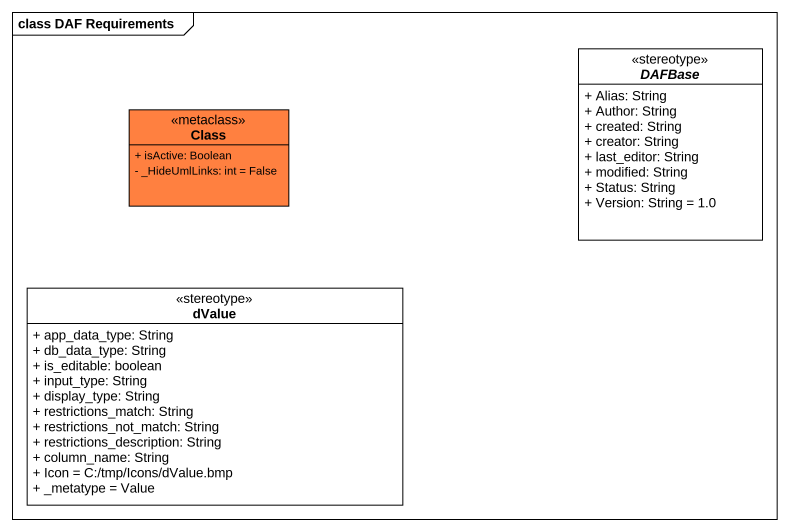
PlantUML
@startuml
mainframe class DAF Requirements
hide circle
hide empty members
skinparam classAttributeIconSize 0
abstract class DAFBase <<stereotype>> {
  + Alias: String
  + Author: String
  + created: String
  + creator: String
  + last_editor: String
  + modified: String
  + Status: String
  + Version: String = 1.0
}
class "Class" as Class_ <<metaclass>> #FF8040 {
  + isActive: Boolean
  - _HideUmlLinks: int = False
}
class dValue <<stereotype>> #FFFFFF {
  + app_data_type: String
  + db_data_type: String
  + is_editable: boolean
  + input_type: String
  + display_type: String
  + restrictions_match: String
  + restrictions_not_match: String
  + restrictions_description: String
  + column_name: String
  + Icon = C:/tmp/Icons/dValue.bmp
  + _metatype = Value
}
@enduml
